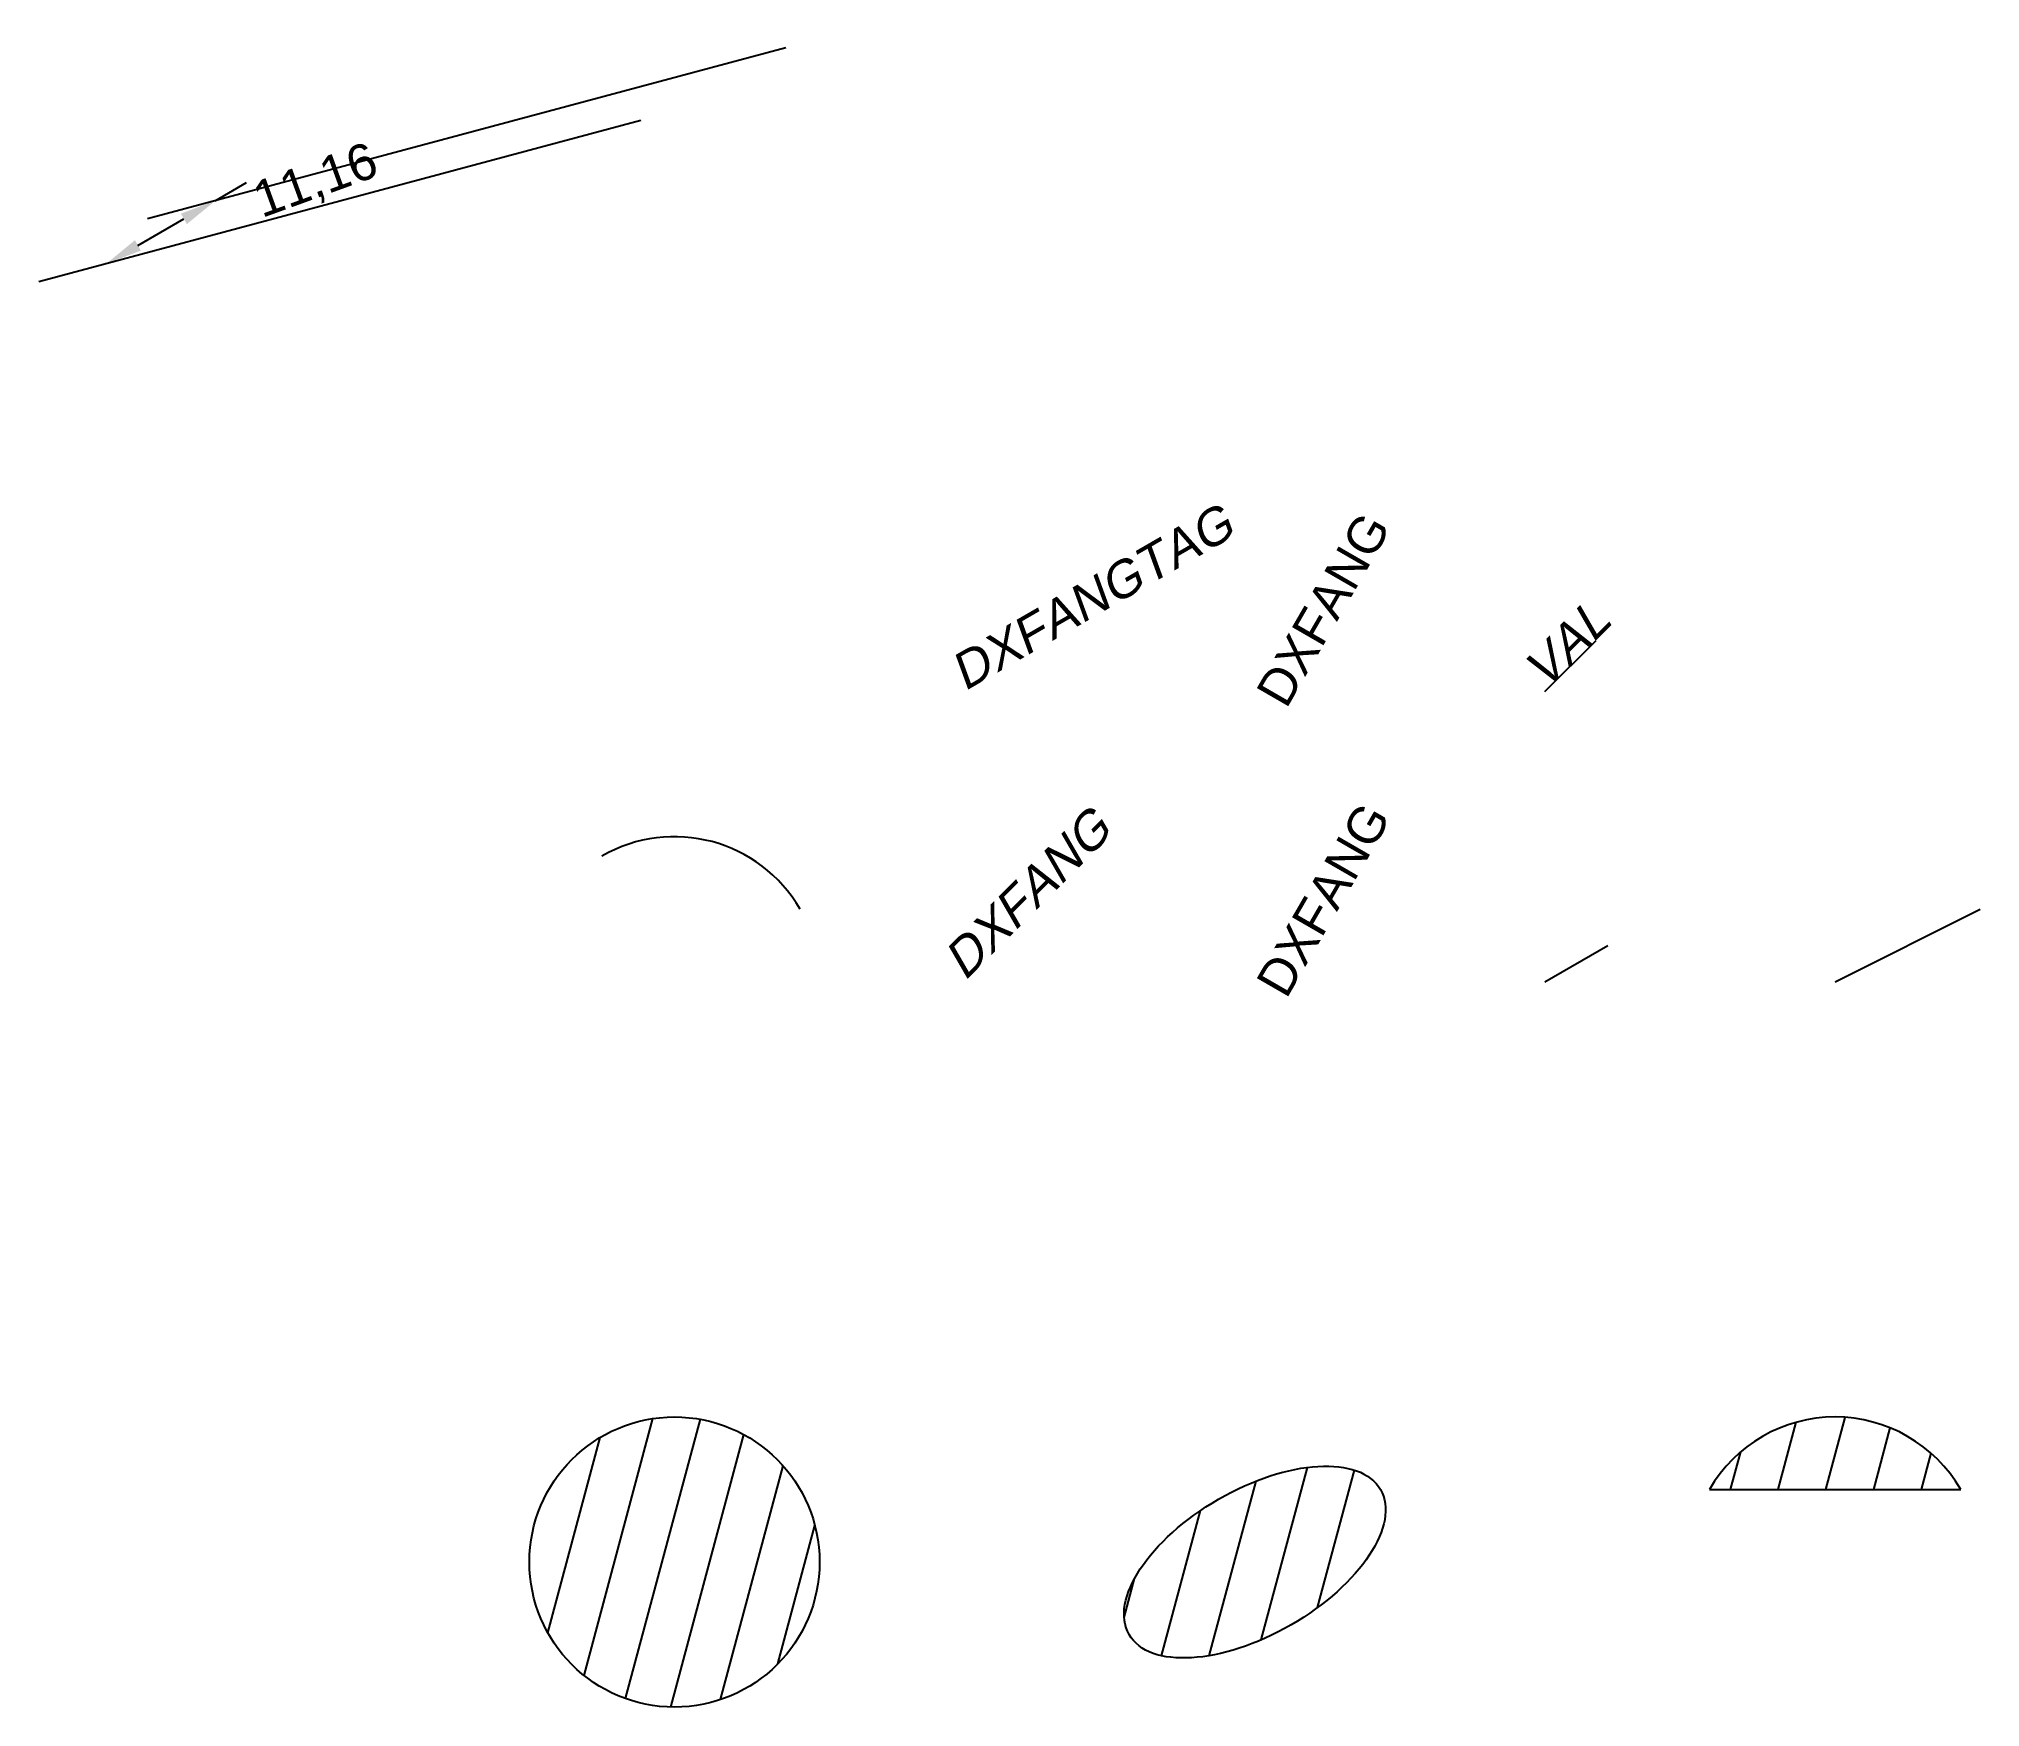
# Model space of a CAD drawing. Header units: millimetres. Extents: x -44 to 90, y -50 to 65.
import ezdxf

# ---------------------------------------------------------------- set-up
doc = ezdxf.new("R2010")
doc.units = ezdxf.units.MM
doc.layers.add('DXFANG', color=3, linetype='Continuous')
doc.styles.get("Standard").update_dxf_attribs({"font": 'arial.ttf'})
doc.dimstyles.new('ISO-25', dxfattribs={"dimtxt": 2.5, "dimasz": 2.5, "dimexe": 1.25, "dimexo": 0.625, "dimtad": 1, "dimtxsty": 'Standard', "dimcen": 2.5, "dimadec": 0, "dimazin": 0, "dimtfac": 1, "dimtmove": 0, "dimatfit": 3, "dimfxl": 1, "dimarcsym": 0})

# ---------------------------------------------------------------- blocks, each defined once
blk = doc.blocks.new('DXFANGBLK')
blk.add_line((0, 0), (5, 0))
blk = doc.blocks.new('*D2')
at = {"layer": 'Defpoints', "color": 0, "transparency": 16777216}
for p in [(10, 65), (0, 60), (-31.65, 53.84)]:
    blk.add_point(p, dxfattribs=at)
at = {"layer": 'DXFANG', "color": 0, "lineweight": -2, "transparency": 16777216}
for p, q in [((7.67, 64.38), (-36.32, 52.59)), ((-2.33, 59.38), (-43.82, 48.26)), ((-31.65, 53.84), (-29.49, 55.09)), ((-36.99, 50.76), (-33.82, 52.59))]:
    blk.add_line(p, q, dxfattribs=at)
at = {"layer": 'DXFANG', "color": 0, "transparency": 16777216}
for points in [[(-34.02, 52.95), (-33.61, 52.23), (-31.65, 53.84)], [(-37.19, 51.12), (-36.78, 50.4), (-39.15, 49.51)]]:
    blk.add_solid(points, dxfattribs=at)
at = {"layer": 'DXFANG', "color": 0, "transparency": 16777216, "insert": (-24.69, 55.09), "char_height": 2.5, "attachment_point": 5, "rotation": 20}
blk.add_mtext('11,16', dxfattribs=at)

msp = doc.modelspace()

# ---------------------------------------------------------------- hatches: boundary and pattern name
at = {"layer": 'DXFANG'}
h = msp.add_hatch(dxfattribs=at)
h.set_pattern_fill('ANSI31', color=256, angle=30)
edge = h.paths.add_edge_path()
edge.add_arc((0, -40), 10, 0, 360)
h = msp.add_hatch(dxfattribs=at)
h.set_pattern_fill('ANSI31', color=256, angle=30)
edge = h.paths.add_edge_path()
edge.add_arc((80, -40), 10, 30, 150)
edge.add_line((71.34, -35), (88.66, -35))
h = msp.add_hatch(dxfattribs=at)
h.set_pattern_fill('ANSI31', color=256, angle=30)
edge = h.paths.add_edge_path()
edge.add_ellipse((40, -40), major_axis=(8.66, 5), ratio=0.5, start_angle=0, end_angle=360)

# ---------------------------------------------------------------- linework, layer by layer
msp.add_line((71.34, -35), (88.66, -35), dxfattribs=at)
msp.add_lwpolyline([(80, 0), (90, 5)], dxfattribs=at)
msp.add_circle((0, -40), 10, dxfattribs=at)
for centre, end in [((0, 0), 120), ((80, -40), 150)]:
    msp.add_arc(centre, 10, 30, end, dxfattribs=at)
msp.add_ellipse((40, -40), major_axis=(8.66, 5), ratio=0.5, dxfattribs=at)

# ---------------------------------------------------------------- block references
ref = msp.add_blockref('DXFANGBLK', (60, 20), dxfattribs=dict(at, rotation=45))
ref.add_attrib('DXFANGTAG', 'VAL', (60, 20), dxfattribs={"height": 2.5, "rotation": 45, "oblique": 15})
at = {"layer": 'DXFANG', "rotation": 30}
msp.add_blockref('DXFANGBLK', (60, 0), dxfattribs=at)

# ---------------------------------------------------------------- texts
at = {"layer": 'DXFANG', "oblique": 15}
msp.add_text('DXFANG', height=2.5, rotation=45, dxfattribs=at).set_placement((20, 0))
at = {"layer": 'DXFANG', "char_height": 2.5, "width": 30, "attachment_point": 1, "rotation": 60}
for insert in [(40, 20), (40, 0)]:
    msp.add_mtext('DXFANG', dxfattribs=dict(at, insert=insert))
at = {"layer": 'DXFANG', "oblique": 10}
msp.add_attdef('DXFANGTAG', (20, 20), 'DEF', height=2.5, rotation=30, dxfattribs=at)

# ---------------------------------------------------------------- dimensions: what is measured, and where the dimension line sits
at = {"layer": 'DXFANG'}
dim = msp.add_linear_dim(base=(-31.651, 53.84), p1=(0, 60), p2=(10, 65), angle=30, dimstyle='ISO-25', dxfattribs=at)
dim.commit()
dim.dimension.update_dxf_attribs({"geometry": '*D2', "text_midpoint": (-24.688, 55.09), "text_rotation": 20})

doc.saveas('drawing.dxf')
